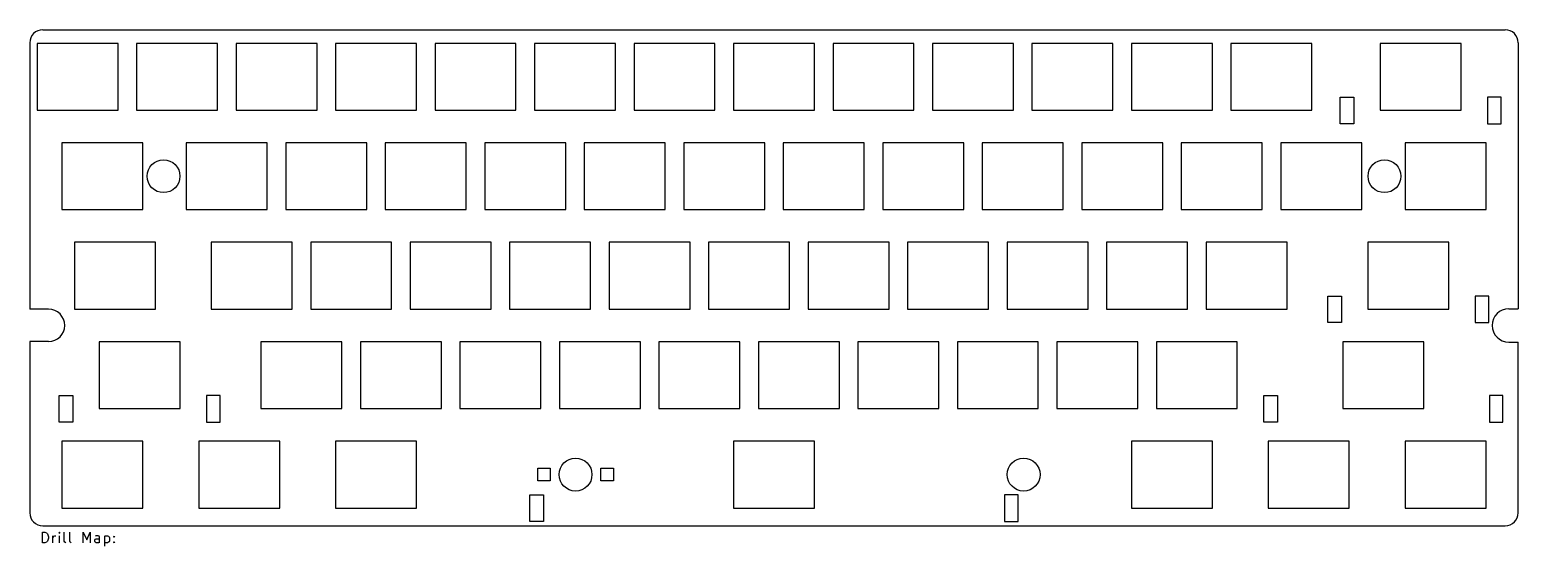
# Model space of a CAD drawing. Extents: x 0.2 to 11.4, y -5.4 to -1.5.
import ezdxf

# ---------------------------------------------------------------- set-up
doc = ezdxf.new("R2010")
doc.units = 0
doc.header["$MEASUREMENT"] = 0
doc.layers.add('BLACK', color=7, linetype='CONTINUOUS')

msp = doc.modelspace()

# ---------------------------------------------------------------- linework, layer by layer
at = {"layer": 'BLACK', "linetype": 'CONTINUOUS'}
for p, q in [((0.260827, -1.50886), (11.2844, -1.50886)), ((0.162402, -1.60728), (0.162402, -3.61614)), ((0.21752, -1.61122), (0.21752, -2.11516)), ((0.827756, -1.61122), (0.21752, -1.61122)), ((0.827756, -2.11516), (0.827756, -1.61122)), ((0.96752, -1.61122), (0.96752, -2.11516)), ((1.57776, -1.61122), (0.96752, -1.61122)), ((1.57776, -2.11516), (1.57776, -1.61122)), ((1.71752, -1.61122), (1.71752, -2.11516)), ((2.32776, -1.61122), (1.71752, -1.61122)), ((2.32776, -2.11516), (2.32776, -1.61122)), ((2.46752, -1.61122), (2.46752, -2.11516)), ((3.07776, -1.61122), (2.46752, -1.61122)), ((3.07776, -2.11516), (3.07776, -1.61122)), ((3.21752, -1.61122), (3.21752, -2.11516)), ((3.82776, -1.61122), (3.21752, -1.61122)), ((3.82776, -2.11516), (3.82776, -1.61122)), ((3.96752, -1.61122), (3.96752, -2.11516)), ((4.57776, -1.61122), (3.96752, -1.61122)), ((4.57776, -2.11516), (4.57776, -1.61122)), ((4.71752, -1.61122), (4.71752, -2.11516)), ((5.32776, -1.61122), (4.71752, -1.61122)), ((5.32776, -2.11516), (5.32776, -1.61122)), ((5.46752, -1.61122), (5.46752, -2.11516)), ((6.07776, -1.61122), (5.46752, -1.61122)), ((6.07776, -2.11516), (6.07776, -1.61122)), ((6.21752, -1.61122), (6.21752, -2.11516)), ((6.82776, -1.61122), (6.21752, -1.61122)), ((6.82776, -2.11516), (6.82776, -1.61122)), ((6.96752, -1.61122), (6.96752, -2.11516)), ((7.57776, -1.61122), (6.96752, -1.61122)), ((7.57776, -2.11516), (7.57776, -1.61122)), ((7.71752, -1.61122), (7.71752, -2.11516)), ((8.32776, -1.61122), (7.71752, -1.61122)), ((8.32776, -2.11516), (8.32776, -1.61122)), ((8.46752, -1.61122), (8.46752, -2.11516)), ((9.07776, -1.61122), (8.46752, -1.61122)), ((9.07776, -2.11516), (9.07776, -1.61122)), ((9.21752, -1.61122), (9.21752, -2.11516)), ((9.82776, -1.61122), (9.21752, -1.61122)), ((9.82776, -2.11516), (9.82776, -1.61122)), ((10.3425, -1.61122), (10.3425, -2.11516)), ((10.9528, -1.61122), (10.3425, -1.61122)), ((10.9528, -2.11516), (10.9528, -1.61122)), ((11.3829, -1.60728), (11.3829, -3.6122)), ((10.0413, -2.01673), (10.1437, -2.01673)), ((10.0413, -2.21752), (10.0413, -2.01673)), ((10.1437, -2.01673), (10.1437, -2.21752)), ((11.2539, -2.01673), (11.1516, -2.01673)), ((11.1516, -2.01673), (11.1516, -2.21752)), ((11.2539, -2.21752), (11.2539, -2.01673)), ((0.21752, -2.11516), (0.827756, -2.11516)), ((0.96752, -2.11516), (1.57776, -2.11516)), ((1.71752, -2.11516), (2.32776, -2.11516)), ((2.46752, -2.11516), (3.07776, -2.11516)), ((3.21752, -2.11516), (3.82776, -2.11516)), ((3.96752, -2.11516), (4.57776, -2.11516)), ((4.71752, -2.11516), (5.32776, -2.11516)), ((5.46752, -2.11516), (6.07776, -2.11516)), ((6.21752, -2.11516), (6.82776, -2.11516)), ((6.96752, -2.11516), (7.57776, -2.11516)), ((7.71752, -2.11516), (8.32776, -2.11516)), ((8.46752, -2.11516), (9.07776, -2.11516)), ((9.21752, -2.11516), (9.82776, -2.11516)), ((10.3425, -2.11516), (10.9528, -2.11516)), ((10.1437, -2.21752), (10.0413, -2.21752)), ((11.1516, -2.21752), (11.2539, -2.21752)), ((0.40502, -2.36122), (0.40502, -2.86516)), ((1.01526, -2.36122), (0.40502, -2.36122)), ((1.01526, -2.86516), (1.01526, -2.36122)), ((1.34252, -2.36122), (1.34252, -2.86516)), ((1.95276, -2.36122), (1.34252, -2.36122)), ((1.95276, -2.86516), (1.95276, -2.36122)), ((2.09252, -2.36122), (2.09252, -2.86516)), ((2.70276, -2.36122), (2.09252, -2.36122)), ((2.70276, -2.86516), (2.70276, -2.36122)), ((2.84252, -2.36122), (2.84252, -2.86516)), ((3.45276, -2.36122), (2.84252, -2.36122)), ((3.45276, -2.86516), (3.45276, -2.36122)), ((3.59252, -2.36122), (3.59252, -2.86516)), ((4.20276, -2.36122), (3.59252, -2.36122)), ((4.20276, -2.86516), (4.20276, -2.36122)), ((4.34252, -2.36122), (4.34252, -2.86516)), ((4.95276, -2.36122), (4.34252, -2.36122)), ((4.95276, -2.86516), (4.95276, -2.36122)), ((5.09252, -2.36122), (5.09252, -2.86516)), ((5.70276, -2.36122), (5.09252, -2.36122)), ((5.70276, -2.86516), (5.70276, -2.36122)), ((5.84252, -2.36122), (5.84252, -2.86516)), ((6.45276, -2.36122), (5.84252, -2.36122)), ((6.45276, -2.86516), (6.45276, -2.36122)), ((6.59252, -2.36122), (6.59252, -2.86516)), ((7.20276, -2.36122), (6.59252, -2.36122)), ((7.20276, -2.86516), (7.20276, -2.36122)), ((7.34252, -2.36122), (7.34252, -2.86516)), ((7.95276, -2.36122), (7.34252, -2.36122)), ((7.95276, -2.86516), (7.95276, -2.36122)), ((8.09252, -2.36122), (8.09252, -2.86516)), ((8.70276, -2.36122), (8.09252, -2.36122)), ((8.70276, -2.86516), (8.70276, -2.36122)), ((8.84252, -2.36122), (8.84252, -2.86516)), ((9.45276, -2.36122), (8.84252, -2.36122)), ((9.45276, -2.86516), (9.45276, -2.36122)), ((9.59252, -2.36122), (9.59252, -2.86516)), ((10.2028, -2.36122), (9.59252, -2.36122)), ((10.2028, -2.86516), (10.2028, -2.36122)), ((10.53, -2.36122), (10.53, -2.86516)), ((11.1403, -2.36122), (10.53, -2.36122)), ((11.1403, -2.86516), (11.1403, -2.36122)), ((0.40502, -2.86516), (1.01526, -2.86516)), ((1.34252, -2.86516), (1.95276, -2.86516)), ((2.09252, -2.86516), (2.70276, -2.86516)), ((2.84252, -2.86516), (3.45276, -2.86516)), ((3.59252, -2.86516), (4.20276, -2.86516)), ((4.34252, -2.86516), (4.95276, -2.86516)), ((5.09252, -2.86516), (5.70276, -2.86516)), ((5.84252, -2.86516), (6.45276, -2.86516)), ((6.59252, -2.86516), (7.20276, -2.86516)), ((7.34252, -2.86516), (7.95276, -2.86516)), ((8.09252, -2.86516), (8.70276, -2.86516)), ((8.84252, -2.86516), (9.45276, -2.86516)), ((9.59252, -2.86516), (10.2028, -2.86516)), ((10.53, -2.86516), (11.1403, -2.86516)), ((0.49877, -3.11122), (0.49877, -3.61516)), ((1.10901, -3.11122), (0.49877, -3.11122)), ((1.10901, -3.61516), (1.10901, -3.11122)), ((1.53002, -3.11122), (1.53002, -3.61516)), ((2.14026, -3.11122), (1.53002, -3.11122)), ((2.14026, -3.61516), (2.14026, -3.11122)), ((2.28002, -3.11122), (2.28002, -3.61516)), ((2.89026, -3.11122), (2.28002, -3.11122)), ((2.89026, -3.61516), (2.89026, -3.11122)), ((3.03002, -3.11122), (3.03002, -3.61516)), ((3.64026, -3.11122), (3.03002, -3.11122)), ((3.64026, -3.61516), (3.64026, -3.11122)), ((3.78002, -3.11122), (3.78002, -3.61516)), ((4.39026, -3.11122), (3.78002, -3.11122)), ((4.39026, -3.61516), (4.39026, -3.11122)), ((4.53002, -3.11122), (4.53002, -3.61516)), ((5.14026, -3.11122), (4.53002, -3.11122)), ((5.14026, -3.61516), (5.14026, -3.11122)), ((5.28002, -3.11122), (5.28002, -3.61516)), ((5.89026, -3.11122), (5.28002, -3.11122)), ((5.89026, -3.61516), (5.89026, -3.11122)), ((6.03002, -3.11122), (6.03002, -3.61516)), ((6.64026, -3.11122), (6.03002, -3.11122)), ((6.64026, -3.61516), (6.64026, -3.11122)), ((6.78002, -3.11122), (6.78002, -3.61516)), ((7.39026, -3.11122), (6.78002, -3.11122)), ((7.39026, -3.61516), (7.39026, -3.11122)), ((7.53002, -3.11122), (7.53002, -3.61516)), ((8.14026, -3.11122), (7.53002, -3.11122)), ((8.14026, -3.61516), (8.14026, -3.11122)), ((8.28002, -3.11122), (8.28002, -3.61516)), ((8.89026, -3.11122), (8.28002, -3.11122)), ((8.89026, -3.61516), (8.89026, -3.11122)), ((9.03002, -3.11122), (9.03002, -3.61516)), ((9.64026, -3.11122), (9.03002, -3.11122)), ((9.64026, -3.61516), (9.64026, -3.11122)), ((10.2488, -3.11122), (10.2488, -3.61516)), ((10.859, -3.11122), (10.2488, -3.11122)), ((10.859, -3.61516), (10.859, -3.11122)), ((9.94759, -3.51673), (10.05, -3.51673)), ((9.94759, -3.71752), (9.94759, -3.51673)), ((10.05, -3.51673), (10.05, -3.71752)), ((11.1602, -3.51673), (11.0578, -3.51673)), ((11.0578, -3.51673), (11.0578, -3.71752)), ((11.1602, -3.71752), (11.1602, -3.51673)), ((0.304134, -3.61614), (0.162402, -3.61614)), ((0.49877, -3.61516), (1.10901, -3.61516)), ((1.53002, -3.61516), (2.14026, -3.61516)), ((2.28002, -3.61516), (2.89026, -3.61516)), ((3.03002, -3.61516), (3.64026, -3.61516)), ((3.78002, -3.61516), (4.39026, -3.61516)), ((4.53002, -3.61516), (5.14026, -3.61516)), ((5.28002, -3.61516), (5.89026, -3.61516)), ((6.03002, -3.61516), (6.64026, -3.61516)), ((6.78002, -3.61516), (7.39026, -3.61516)), ((7.53002, -3.61516), (8.14026, -3.61516)), ((8.28002, -3.61516), (8.89026, -3.61516)), ((9.03002, -3.61516), (9.64026, -3.61516)), ((10.2488, -3.61516), (10.859, -3.61516)), ((11.312, -3.6122), (11.3829, -3.6122)), ((10.05, -3.71752), (9.94759, -3.71752)), ((11.0578, -3.71752), (11.1602, -3.71752)), ((0.304134, -3.86024), (0.162402, -3.86024)), ((0.162402, -3.86024), (0.162402, -5.15059)), ((0.68627, -3.86122), (0.68627, -4.36516)), ((1.29651, -3.86122), (0.68627, -3.86122)), ((1.29651, -4.36516), (1.29651, -3.86122)), ((1.90502, -3.86122), (1.90502, -4.36516)), ((2.51526, -3.86122), (1.90502, -3.86122)), ((2.51526, -4.36516), (2.51526, -3.86122)), ((2.65502, -3.86122), (2.65502, -4.36516)), ((3.26526, -3.86122), (2.65502, -3.86122)), ((3.26526, -4.36516), (3.26526, -3.86122)), ((3.40502, -3.86122), (3.40502, -4.36516)), ((4.01526, -3.86122), (3.40502, -3.86122)), ((4.01526, -4.36516), (4.01526, -3.86122)), ((4.15502, -3.86122), (4.15502, -4.36516)), ((4.76526, -3.86122), (4.15502, -3.86122)), ((4.76526, -4.36516), (4.76526, -3.86122)), ((4.90502, -3.86122), (4.90502, -4.36516)), ((5.51526, -3.86122), (4.90502, -3.86122)), ((5.51526, -4.36516), (5.51526, -3.86122)), ((5.65502, -3.86122), (5.65502, -4.36516)), ((6.26526, -3.86122), (5.65502, -3.86122)), ((6.26526, -4.36516), (6.26526, -3.86122)), ((6.40502, -3.86122), (6.40502, -4.36516)), ((7.01526, -3.86122), (6.40502, -3.86122)), ((7.01526, -4.36516), (7.01526, -3.86122)), ((7.15502, -3.86122), (7.15502, -4.36516)), ((7.76526, -3.86122), (7.15502, -3.86122)), ((7.76526, -4.36516), (7.76526, -3.86122)), ((7.90502, -3.86122), (7.90502, -4.36516)), ((8.51526, -3.86122), (7.90502, -3.86122)), ((8.51526, -4.36516), (8.51526, -3.86122)), ((8.65502, -3.86122), (8.65502, -4.36516)), ((9.26526, -3.86122), (8.65502, -3.86122)), ((9.26526, -4.36516), (9.26526, -3.86122)), ((10.0613, -3.86122), (10.0613, -4.36516)), ((10.6715, -3.86122), (10.0613, -3.86122)), ((10.6715, -4.36516), (10.6715, -3.86122)), ((11.312, -3.86417), (11.3829, -3.86417)), ((11.3829, -5.15059), (11.3829, -3.86417)), ((0.385089, -4.26673), (0.487451, -4.26673)), ((0.385089, -4.46752), (0.385089, -4.26673)), ((0.487451, -4.26673), (0.487451, -4.46752)), ((0.68627, -4.36516), (1.29651, -4.36516)), ((1.59769, -4.26673), (1.49532, -4.26673)), ((1.49532, -4.26673), (1.49532, -4.46752)), ((1.59769, -4.46752), (1.59769, -4.26673)), ((1.90502, -4.36516), (2.51526, -4.36516)), ((2.65502, -4.36516), (3.26526, -4.36516)), ((3.40502, -4.36516), (4.01526, -4.36516)), ((4.15502, -4.36516), (4.76526, -4.36516)), ((4.90502, -4.36516), (5.51526, -4.36516)), ((5.65502, -4.36516), (6.26526, -4.36516)), ((6.40502, -4.36516), (7.01526, -4.36516)), ((7.15502, -4.36516), (7.76526, -4.36516)), ((7.90502, -4.36516), (8.51526, -4.36516)), ((8.65502, -4.36516), (9.26526, -4.36516)), ((9.46481, -4.26673), (9.56718, -4.26673)), ((9.46481, -4.46752), (9.46481, -4.26673)), ((9.56718, -4.26673), (9.56718, -4.46752)), ((10.0613, -4.36516), (10.6715, -4.36516)), ((11.268, -4.26673), (11.1656, -4.26673)), ((11.1656, -4.26673), (11.1656, -4.46752)), ((11.268, -4.46752), (11.268, -4.26673)), ((0.487451, -4.46752), (0.385089, -4.46752)), ((1.49532, -4.46752), (1.59769, -4.46752)), ((9.56718, -4.46752), (9.46481, -4.46752)), ((11.1656, -4.46752), (11.268, -4.46752)), ((0.40502, -4.61122), (0.40502, -5.11516)), ((1.01526, -4.61122), (0.40502, -4.61122)), ((1.01526, -5.11516), (1.01526, -4.61122)), ((1.43627, -4.61122), (1.43627, -5.11516)), ((2.0465, -4.61122), (1.43627, -4.61122)), ((2.0465, -5.11516), (2.0465, -4.61122)), ((2.46752, -4.61122), (2.46752, -5.11516)), ((3.07776, -4.61122), (2.46752, -4.61122)), ((3.07776, -5.11516), (3.07776, -4.61122)), ((5.46752, -4.61122), (5.46752, -5.11516)), ((6.07776, -4.61122), (5.46752, -4.61122)), ((6.07776, -5.11516), (6.07776, -4.61122)), ((8.46752, -4.61122), (8.46752, -5.11516)), ((9.07776, -4.61122), (8.46752, -4.61122)), ((9.07776, -5.11516), (9.07776, -4.61122)), ((9.49877, -4.61122), (9.49877, -5.11516)), ((10.109, -4.61122), (9.49877, -4.61122)), ((10.109, -5.11516), (10.109, -4.61122)), ((10.53, -4.61122), (10.53, -5.11516)), ((11.1403, -4.61122), (10.53, -4.61122)), ((11.1403, -5.11516), (11.1403, -4.61122)), ((3.99114, -4.81594), (4.08563, -4.81594)), ((3.99114, -4.91043), (3.99114, -4.81594)), ((4.08563, -4.81594), (4.08563, -4.91043)), ((4.46752, -4.81594), (4.56201, -4.81594)), ((4.46752, -4.91043), (4.46752, -4.81594)), ((4.56201, -4.81594), (4.56201, -4.91043)), ((4.08563, -4.91043), (3.99114, -4.91043)), ((4.56201, -4.91043), (4.46752, -4.91043)), ((3.93209, -5.01673), (4.03445, -5.01673)), ((3.93209, -5.21752), (3.93209, -5.01673)), ((4.03445, -5.01673), (4.03445, -5.21752)), ((7.61319, -5.01673), (7.51083, -5.01673)), ((7.51083, -5.01673), (7.51083, -5.21752)), ((7.61319, -5.21752), (7.61319, -5.01673)), ((0.40502, -5.11516), (1.01526, -5.11516)), ((1.43627, -5.11516), (2.0465, -5.11516)), ((2.46752, -5.11516), (3.07776, -5.11516)), ((5.46752, -5.11516), (6.07776, -5.11516)), ((8.46752, -5.11516), (9.07776, -5.11516)), ((9.49877, -5.11516), (10.109, -5.11516)), ((10.53, -5.11516), (11.1403, -5.11516)), ((0.260827, -5.24902), (11.2844, -5.24902)), ((4.03445, -5.21752), (3.93209, -5.21752)), ((7.51083, -5.21752), (7.61319, -5.21752)), ((0.257921, -5.37716), (0.257921, -5.29842)), ((0.257921, -5.29842), (0.276669, -5.29842)), ((0.276669, -5.37716), (0.257921, -5.37716)), ((0.276669, -5.29842), (0.287917, -5.30217)), ((0.287917, -5.37341), (0.276669, -5.37716)), ((0.287917, -5.30217), (0.295416, -5.30966)), ((0.295416, -5.36591), (0.287917, -5.37341)), ((0.295416, -5.30966), (0.299166, -5.31716)), ((0.299166, -5.35841), (0.295416, -5.36591)), ((0.299166, -5.31716), (0.302915, -5.33216)), ((0.302915, -5.34341), (0.299166, -5.35841)), ((0.302915, -5.33216), (0.302915, -5.34341)), ((0.336661, -5.37716), (0.336661, -5.32466)), ((0.336661, -5.33966), (0.340411, -5.33216)), ((0.340411, -5.33216), (0.34416, -5.32841)), ((0.34416, -5.32841), (0.351659, -5.32466)), ((0.351659, -5.32466), (0.359158, -5.32466)), ((0.385405, -5.29842), (0.381655, -5.30217)), ((0.381655, -5.30217), (0.385405, -5.30591)), ((0.389154, -5.30217), (0.385405, -5.29842)), ((0.385405, -5.29842), (0.385405, -5.30591)), ((0.385405, -5.30591), (0.389154, -5.30217)), ((0.385405, -5.37716), (0.385405, -5.32466)), ((0.4229, -5.36591), (0.4229, -5.29842)), ((0.42665, -5.37341), (0.4229, -5.36591)), ((0.434149, -5.37716), (0.42665, -5.37341)), ((0.464145, -5.36591), (0.464145, -5.29842)), ((0.467895, -5.37341), (0.464145, -5.36591)), ((0.475394, -5.37716), (0.467895, -5.37341)), ((0.565382, -5.37716), (0.565382, -5.29842)), ((0.565382, -5.29842), (0.591629, -5.35466)), ((0.591629, -5.35466), (0.617876, -5.29842)), ((0.617876, -5.29842), (0.617876, -5.37716)), ((0.651622, -5.35841), (0.655371, -5.35091)), ((0.651622, -5.36591), (0.651622, -5.35841)), ((0.655371, -5.37341), (0.651622, -5.36591)), ((0.66287, -5.32466), (0.655371, -5.32841)), ((0.655371, -5.35091), (0.66287, -5.34716)), ((0.66287, -5.37716), (0.655371, -5.37341)), ((0.677868, -5.32466), (0.66287, -5.32466)), ((0.66287, -5.34716), (0.681618, -5.34716)), ((0.681618, -5.37716), (0.66287, -5.37716)), ((0.685367, -5.32841), (0.677868, -5.32466)), ((0.681618, -5.34716), (0.689117, -5.34341)), ((0.689117, -5.37341), (0.681618, -5.37716)), ((0.689117, -5.33591), (0.685367, -5.32841)), ((0.689117, -5.37716), (0.689117, -5.33591)), ((0.726612, -5.32466), (0.726612, -5.4034)), ((0.726612, -5.32841), (0.734111, -5.32466)), ((0.734111, -5.37716), (0.726612, -5.37341)), ((0.734111, -5.32466), (0.749109, -5.32466)), ((0.749109, -5.37716), (0.734111, -5.37716)), ((0.749109, -5.32466), (0.756609, -5.32841)), ((0.756609, -5.37341), (0.749109, -5.37716)), ((0.756609, -5.32841), (0.760358, -5.33216)), ((0.760358, -5.36966), (0.756609, -5.37341)), ((0.760358, -5.33216), (0.764108, -5.33966)), ((0.764108, -5.36216), (0.760358, -5.36966)), ((0.764108, -5.33966), (0.764108, -5.36216)), ((0.794104, -5.33216), (0.797853, -5.32841)), ((0.797853, -5.33591), (0.794104, -5.33216)), ((0.794104, -5.37341), (0.797853, -5.36966)), ((0.797853, -5.37716), (0.794104, -5.37341)), ((0.797853, -5.32841), (0.801603, -5.33216)), ((0.797853, -5.32841), (0.797853, -5.33591)), ((0.801603, -5.33216), (0.797853, -5.33591)), ((0.797853, -5.36966), (0.801603, -5.37341)), ((0.797853, -5.36966), (0.797853, -5.37716)), ((0.801603, -5.37341), (0.797853, -5.37716))]:
    msp.add_line(p, q, dxfattribs=at)
at = {"layer": 'BLACK'}
for centre in [(1.17077, -2.61319), (10.3745, -2.61319), (4.27657, -4.86319), (7.65453, -4.86319)]:
    msp.add_circle(centre, 0.124016, dxfattribs=at)
for centre, radius, start, end in [((0.260827, -1.60728), 0.098425, 90, 180), ((11.2844, -1.60728), 0.098425, 0, 90), ((0.304134, -3.73819), 0.122047, -90, 90), ((11.312, -3.73819), 0.125984, 90, 270), ((0.260827, -5.15059), 0.098425, 180, 270), ((11.2844, -5.15059), 0.098425, -90, 0)]:
    msp.add_arc(centre, radius, start, end, dxfattribs=at)

doc.saveas('drawing.dxf')
